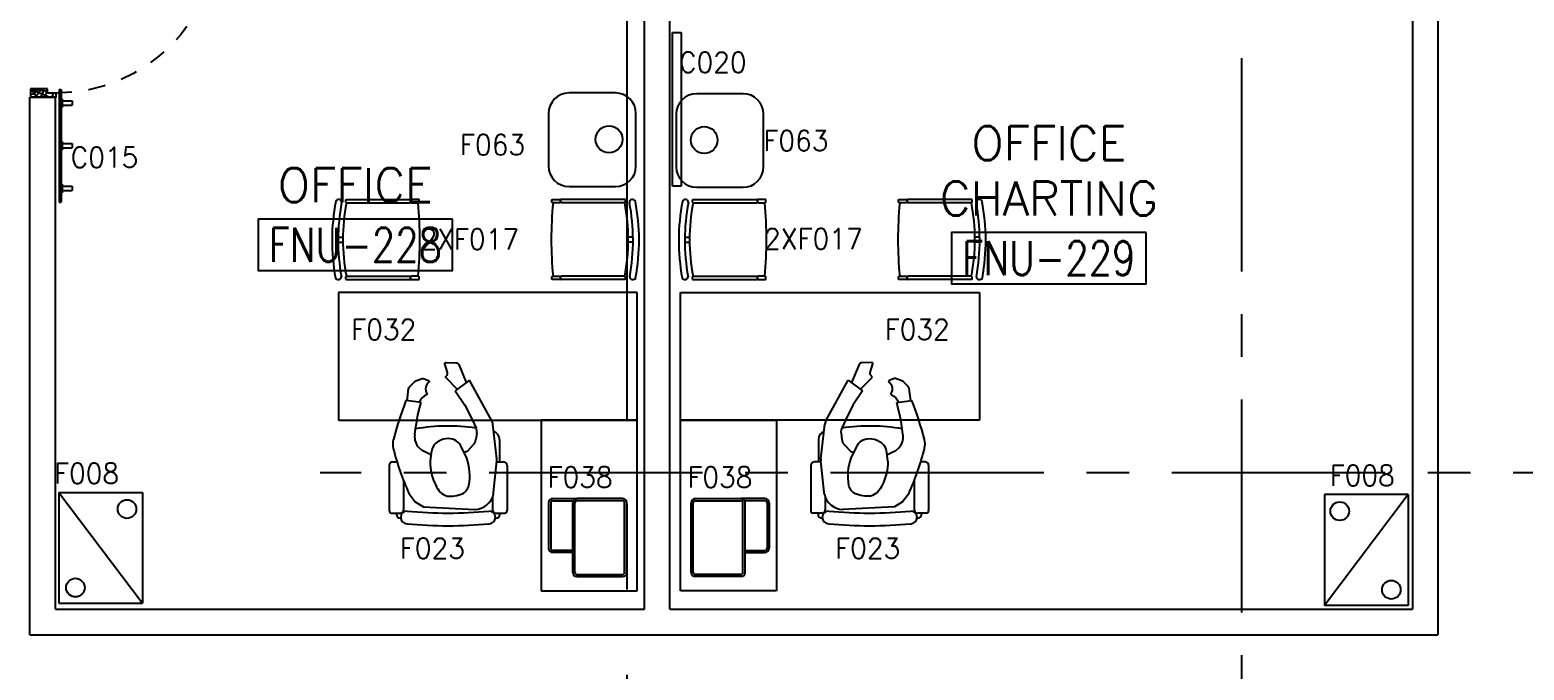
# Model space of a CAD drawing. Extents: x 88852.7 to 88945.7, y 39921.6 to 40001.1.
# Drawn here: x 88875.27 to 88884.02, y 39968.14 to 39971.89 of the extents above; entities that cross this region are included whole.
import ezdxf
from ezdxf.enums import TextEntityAlignment as Align

# ---------------------------------------------------------------- set-up
doc = ezdxf.new("R2010")
doc.units = 0
doc.header["$MEASUREMENT"] = 0
for name, pattern in [('CENTER', [2, 1.25, -0.25, 0.25, -0.25]), ('CENTERX2', [4, 2.5, -0.5, 0.5, -0.5]), ('HIDDEN', [0.375, 0.25, -0.125])]:
    doc.linetypes.add(name, pattern=pattern)
for name, color, linetype in [('A-TEXT', 7, 'CONTINUOUS'), ('AXES', 11, 'CENTERX2'), ('AXES1', 11, 'CENTER'), ('DOOR', 7, 'CONTINUOUS'), ('NON-MEDICAL', 4, 'CONTINUOUS'), ('RM-BOX', 4, 'CONTINUOUS'), ('RM-NAME', 2, 'CONTINUOUS'), ('RM-NO', 2, 'CONTINUOUS'), ('WALL', 4, 'CONTINUOUS')]:
    doc.layers.add(name, color=color, linetype=linetype)
doc.styles.add('ROMANS', font='ROMANS.shx', dxfattribs={"width": 0.6})

# ---------------------------------------------------------------- blocks, each defined once
blk = doc.blocks.new('D1000')
at = {"layer": 'DOOR', "color": 7, "linetype": 'ByBlock'}
for p, q in [((0, 0), (-150, 0)), ((-150, 0), (-150, -25)), ((-150, 0), (0, 0)), ((0, -50), (-113.7, 0)), ((0, -50), (-40.1, 0)), ((0, -50), (0, 0)), ((-1050, -25.2), (-1100, -25.2)), ((-1100, -75.2), (-1100, -25.2)), ((-1100, -25.2), (-1100, -75.2)), ((-1050, -75.2), (-1100, -75.2)), ((-1050, -42.2), (-1070, -42.2)), ((-1070, -42.2), (-1070, -58.2)), ((-1050, -58.2), (-1070, -58.2)), ((-1050, -25.2), (-1050, -42.2)), ((-1050, -58.2), (-1050, -75.2)), ((-927.6, -18), (-1017.6, -18)), ((-1017.6, -25.2), (-1017.6, -18)), ((-1017.6, -75.2), (-1017.6, -82.4)), ((-927.6, -82.4), (-1017.6, -82.4)), ((-1005, -9), (-940.2, -9)), ((-1005, -18), (-1005, -9)), ((-1005, -18), (-940.2, -18)), ((-1005, -82.4), (-940.2, -82.4)), ((-1005, -82.4), (-1005, -91.4)), ((-940.2, -18), (-940.2, -9)), ((-940.2, -82.4), (-940.2, -91.4)), ((-927.6, -25.2), (-927.6, -18)), ((-927.6, -75.2), (-927.6, -82.4)), ((-200, -42), (-200, -25)), ((-200, -25), (-150, -25)), ((-180, -42), (-200, -42)), ((-200, -75), (-200, -58)), ((-200, -58), (-180, -58)), ((-150, -75), (-200, -75)), ((-180, -58), (-180, -42)), ((-150, -75), (-150, -25)), ((-150, -25), (-100, -25)), ((-100, -25), (-100, -50)), ((0, -50), (-100, -36.6)), ((-100, -50), (0, -50)), ((-1005, -91.4), (-940.2, -91.4)), ((0, -950), (-113.7, -1000)), ((-100, -975), (-100, -950)), ((0, -950), (-100, -963.4)), ((-100, -950), (0, -950)), ((0, -950), (-40.1, -1000)), ((0, -950), (0, -1000)), ((-150, -975), (-100, -975)), ((-150, -1000), (-150, -975)), ((-150, -1000), (0, -1000)), ((0, -1000), (-150, -1000))]:
    blk.add_line(p, q, dxfattribs=at)
at = {"layer": 'DOOR', "linetype": 'ByBlock'}
for p, q in [((-200, -25), (-1050, -25.2)), ((-200, -42), (-1050, -42.2)), ((-200, -58), (-1050, -58.2)), ((-1050, -75.2), (-200, -75))]:
    blk.add_line(p, q, dxfattribs=at)
at = {"layer": 'DOOR', "color": 7, "linetype": 'ByBlock'}
for centre in [(-972.6, 23.4), (-972.6, -123.7)]:
    blk.add_circle(centre, 32.4, dxfattribs=at)
for centre, radius, start, end in [((0, -50), 134.4, 158.15985, 169.28002), ((0, -50), 74.4, 137.77643, 180), ((0, -50), 54.4, 113.20738, 180), ((0, -50), 154.4, 161.10529, 166.28577), ((0, -50), 114.4, 154.08384, 167.37743), ((0, -50), 94.4, 148.01819, 180), ((0, -50), 34.4, 90, 180), ((0, -50), 14.4, 90, 180), ((0, -950), 94.4, 180, 211.98181), ((0, -950), 74.4, 180, 222.22357), ((0, -950), 54.4, 180, 246.79262), ((0, -950), 34.4, 180, 270), ((0, -950), 14.4, 180, 270), ((0, -950), 154.4, 193.71423, 198.89471), ((0, -950), 134.4, 190.71998, 201.84015)]:
    blk.add_arc(centre, radius, start, end, dxfattribs=at)
at = {"layer": 'DOOR', "linetype": 'HIDDEN', "ltscale": 0.5}
blk.add_arc((-149.4, -24.5), 950.5, 180.04344, 269.96673, dxfattribs=at)
blk = doc.blocks.new('RM1')
at = {"layer": 'RM-BOX'}
blk.add_lwpolyline([(569.9, -200), (-569.9, -200), (-569.9, -500), (569.9, -500)], close=True, dxfattribs=at)
at = {"layer": 'RM-NAME', "style": 'ROMANS'}
for tag, p in [('ROOMNAME1', (0, 323.8)), ('ROOMNAME2', (0, 0))]:
    blk.add_attdef(tag, text='', height=200, dxfattribs=at).set_placement(p, align=Align.MIDDLE)
at = {"layer": 'RM-NO', "style": 'ROMANS', "width": 0.8}
blk.add_attdef('ROOMNO', text='', height=200, dxfattribs=at).set_placement((0, -350), align=Align.MIDDLE)

msp = doc.modelspace()

# ---------------------------------------------------------------- linework, layer by layer
at = {"layer": 'AXES'}
msp.add_line((88878.7703, 39921.6153), (88878.7703, 40000.4279), dxfattribs=at)
at = {"layer": 'AXES1'}
for p, q in [((88882.3703, 39928.4796), (88882.3703, 39987.2996)), ((88882.3703, 39928.4796), (88882.3703, 39987.2996)), ((88935.2103, 39969.2996), (88876.9703, 39969.2996))]:
    msp.add_line(p, q, dxfattribs=at)
at = {"layer": 'NON-MEDICAL'}
for p, q in [((88879.0354, 39971.8789), (88879.0854, 39971.8789)), ((88879.0354, 39970.9789), (88879.0354, 39971.8789)), ((88879.0854, 39971.8789), (88879.0854, 39970.9789)), ((88875.441, 39971.5454), (88875.441, 39970.885)), ((88875.441, 39971.5454), (88875.4537, 39971.5454)), ((88875.4537, 39971.5454), (88875.4537, 39970.885)), ((88878.7009, 39971.5248), (88878.4293, 39971.5248)), ((88879.4486, 39971.5206), (88879.177, 39971.5206)), ((88875.4537, 39971.4902), (88875.4587, 39971.4902)), ((88875.4537, 39971.4402), (88875.4587, 39971.4402)), ((88875.4587, 39971.4902), (88875.4587, 39971.4402)), ((88875.4587, 39971.4779), (88875.5172, 39971.4779)), ((88875.4587, 39971.4525), (88875.5172, 39971.4525)), ((88875.5172, 39971.4779), (88875.5172, 39971.4525)), ((88878.309, 39971.4045), (88878.309, 39971.0965)), ((88878.8212, 39971.0965), (88878.8212, 39971.4045)), ((88879.0567, 39971.4003), (88879.0567, 39971.0924)), ((88879.5689, 39971.0924), (88879.5689, 39971.4003)), ((88875.4537, 39971.2402), (88875.4587, 39971.2402)), ((88875.4537, 39971.1902), (88875.4587, 39971.1902)), ((88875.4587, 39971.2402), (88875.4587, 39971.1902)), ((88875.4587, 39971.2279), (88875.5172, 39971.2279)), ((88875.4587, 39971.2025), (88875.5172, 39971.2025)), ((88875.5172, 39971.2279), (88875.5172, 39971.2025)), ((88875.4537, 39970.9902), (88875.4587, 39970.9902)), ((88875.4537, 39970.9402), (88875.4587, 39970.9402)), ((88875.4587, 39970.9902), (88875.4587, 39970.9402)), ((88875.4587, 39970.9779), (88875.5172, 39970.9779)), ((88875.4587, 39970.9525), (88875.5172, 39970.9525)), ((88875.5172, 39970.9779), (88875.5172, 39970.9525)), ((88878.4293, 39970.9762), (88878.7009, 39970.9762)), ((88879.0854, 39970.9789), (88879.0354, 39970.9789)), ((88879.177, 39970.9721), (88879.4486, 39970.9721)), ((88875.441, 39970.885), (88875.4537, 39970.885)), ((88877.1211, 39970.8978), (88877.1244, 39970.901)), ((88877.1211, 39970.8843), (88877.1211, 39970.8978)), ((88877.1211, 39970.8843), (88877.1244, 39970.881)), ((88877.1244, 39970.901), (88877.4979, 39970.901)), ((88877.1244, 39970.881), (88877.4979, 39970.881)), ((88877.4979, 39970.901), (88877.5011, 39970.8978)), ((88877.5011, 39970.8843), (88877.4979, 39970.881)), ((88877.5011, 39970.8843), (88877.5011, 39970.8978)), ((88878.3822, 39970.901), (88878.379, 39970.8978)), ((88878.379, 39970.8843), (88878.379, 39970.8978)), ((88878.379, 39970.8843), (88878.3822, 39970.881)), ((88878.7557, 39970.901), (88878.3822, 39970.901)), ((88878.7557, 39970.881), (88878.3822, 39970.881)), ((88878.759, 39970.8978), (88878.7557, 39970.901)), ((88878.759, 39970.8843), (88878.7557, 39970.881)), ((88878.759, 39970.8843), (88878.759, 39970.8978)), ((88879.1524, 39970.8978), (88879.1556, 39970.901)), ((88879.1524, 39970.8843), (88879.1524, 39970.8978)), ((88879.1524, 39970.8843), (88879.1556, 39970.881)), ((88879.1556, 39970.901), (88879.5291, 39970.901)), ((88879.1556, 39970.881), (88879.5291, 39970.881)), ((88879.5291, 39970.901), (88879.5324, 39970.8978)), ((88879.5324, 39970.8843), (88879.5291, 39970.881)), ((88879.5324, 39970.8843), (88879.5324, 39970.8978)), ((88880.4135, 39970.901), (88880.4102, 39970.8978)), ((88880.4102, 39970.8843), (88880.4102, 39970.8978)), ((88880.4102, 39970.8843), (88880.4135, 39970.881)), ((88880.787, 39970.901), (88880.4135, 39970.901)), ((88880.787, 39970.881), (88880.4135, 39970.881)), ((88880.7902, 39970.8978), (88880.787, 39970.901)), ((88880.7902, 39970.8843), (88880.787, 39970.881)), ((88880.7902, 39970.8843), (88880.7902, 39970.8978)), ((88877.0759, 39970.6808), (88877.104, 39970.6808)), ((88877.0759, 39970.6503), (88877.104, 39970.6503)), ((88878.8042, 39970.6808), (88878.7761, 39970.6808)), ((88878.8042, 39970.6503), (88878.7761, 39970.6503)), ((88879.1072, 39970.6808), (88879.1352, 39970.6808)), ((88879.1072, 39970.6503), (88879.1352, 39970.6503)), ((88880.8354, 39970.6503), (88880.8073, 39970.6503)), ((88880.8354, 39970.6808), (88880.8074, 39970.6808)), ((88877.1211, 39970.4478), (88877.1244, 39970.451)), ((88877.1211, 39970.4343), (88877.1211, 39970.4478)), ((88877.1211, 39970.4343), (88877.1244, 39970.431)), ((88877.1244, 39970.451), (88877.4979, 39970.451)), ((88877.1244, 39970.431), (88877.4979, 39970.431)), ((88877.4979, 39970.451), (88877.5011, 39970.4478)), ((88877.5011, 39970.4343), (88877.4979, 39970.431)), ((88877.5011, 39970.4343), (88877.5011, 39970.4478)), ((88878.3822, 39970.451), (88878.379, 39970.4478)), ((88878.379, 39970.4343), (88878.379, 39970.4478)), ((88878.379, 39970.4343), (88878.3822, 39970.431)), ((88878.7557, 39970.451), (88878.3822, 39970.451)), ((88878.7557, 39970.431), (88878.3822, 39970.431)), ((88878.759, 39970.4478), (88878.7557, 39970.451)), ((88878.759, 39970.4343), (88878.7557, 39970.431)), ((88878.759, 39970.4343), (88878.759, 39970.4478)), ((88879.1524, 39970.4478), (88879.1556, 39970.451)), ((88879.1524, 39970.4343), (88879.1524, 39970.4478)), ((88879.1524, 39970.4343), (88879.1556, 39970.431)), ((88879.1556, 39970.451), (88879.5291, 39970.451)), ((88879.1556, 39970.431), (88879.5291, 39970.431)), ((88879.5291, 39970.451), (88879.5324, 39970.4478)), ((88879.5324, 39970.4343), (88879.5291, 39970.431)), ((88879.5324, 39970.4343), (88879.5324, 39970.4478)), ((88880.4135, 39970.451), (88880.4102, 39970.4478)), ((88880.4102, 39970.4343), (88880.4102, 39970.4478)), ((88880.4102, 39970.4343), (88880.4135, 39970.431)), ((88880.787, 39970.451), (88880.4135, 39970.451)), ((88880.787, 39970.431), (88880.4135, 39970.431)), ((88880.7902, 39970.4478), (88880.787, 39970.451)), ((88880.7902, 39970.4343), (88880.787, 39970.431)), ((88880.7902, 39970.4343), (88880.7902, 39970.4478)), ((88877.0783, 39970.3566), (88877.0783, 39969.6066)), ((88878.8283, 39970.3566), (88877.0783, 39970.3566)), ((88878.8283, 39969.6066), (88878.8283, 39970.3566)), ((88878.8283, 39969.6066), (88878.8283, 39970.3566)), ((88879.0831, 39969.6066), (88879.0831, 39970.3566)), ((88879.0831, 39969.6066), (88879.0831, 39970.3566)), ((88879.0831, 39970.3566), (88880.8331, 39970.3566)), ((88880.8331, 39970.3566), (88880.8331, 39969.6066)), ((88877.8462, 39969.8416), (88877.7619, 39969.7802)), ((88877.7619, 39969.7802), (88877.8187, 39969.6952)), ((88877.977, 39969.604), (88877.8462, 39969.8416)), ((88879.9343, 39969.604), (88880.0652, 39969.8416)), ((88880.0652, 39969.8416), (88880.1495, 39969.7802)), ((88880.1495, 39969.7802), (88880.0927, 39969.6952)), ((88877.5625, 39969.7105), (88877.4731, 39969.7224)), ((88877.5442, 39969.6397), (88877.5557, 39969.6842)), ((88877.5557, 39969.6842), (88877.5625, 39969.7105)), ((88877.8187, 39969.6952), (88877.8609, 39969.6124)), ((88880.0927, 39969.6952), (88880.0504, 39969.6124)), ((88880.3488, 39969.7105), (88880.4383, 39969.7224)), ((88880.3557, 39969.6842), (88880.3488, 39969.7105)), ((88880.3672, 39969.6397), (88880.3557, 39969.6842)), ((88877.0783, 39969.6066), (88878.8283, 39969.6066)), ((88877.5297, 39969.5569), (88877.5366, 39969.6006)), ((88877.5366, 39969.6006), (88877.5442, 39969.6397)), ((88877.8609, 39969.6124), (88877.8845, 39969.5604)), ((88878.8283, 39969.6066), (88878.2658, 39969.6066)), ((88878.2658, 39969.6066), (88878.2658, 39968.6066)), ((88878.8283, 39968.6066), (88878.8283, 39969.6066)), ((88879.0831, 39969.6066), (88879.6456, 39969.6066)), ((88879.0831, 39968.6066), (88879.0831, 39969.6066)), ((88880.8331, 39969.6066), (88879.0831, 39969.6066)), ((88879.6456, 39969.6066), (88879.6456, 39968.6066)), ((88880.0504, 39969.6124), (88880.0268, 39969.5604)), ((88880.3748, 39969.6006), (88880.3672, 39969.6397)), ((88880.3817, 39969.5569), (88880.3748, 39969.6006)), ((88877.5255, 39969.5207), (88877.5259, 39969.5232)), ((88877.5259, 39969.5232), (88877.5297, 39969.5569)), ((88877.8888, 39969.5313), (88877.8837, 39969.494)), ((88878.0067, 39969.3814), (88877.9833, 39969.5844)), ((88879.9047, 39969.3814), (88879.9281, 39969.5844)), ((88880.0226, 39969.5313), (88880.0276, 39969.494)), ((88880.3855, 39969.5232), (88880.3817, 39969.5569)), ((88880.3859, 39969.5207), (88880.3855, 39969.5232)), ((88877.5677, 39969.4299), (88877.5508, 39969.446)), ((88877.5884, 39969.4192), (88877.5677, 39969.4299)), ((88877.6203, 39969.4049), (88877.5884, 39969.4192)), ((88877.8321, 39969.4238), (88877.8144, 39969.418)), ((88877.8702, 39969.4652), (88877.8321, 39969.4238)), ((88878.0214, 39969.4934), (88878.0214, 39969.363)), ((88879.89, 39969.4934), (88879.89, 39969.363)), ((88880.0412, 39969.4652), (88880.0793, 39969.4238)), ((88880.0793, 39969.4238), (88880.097, 39969.418)), ((88880.291, 39969.4049), (88880.3229, 39969.4192)), ((88880.3229, 39969.4192), (88880.3437, 39969.4299)), ((88880.3437, 39969.4299), (88880.3605, 39969.446)), ((88877.3752, 39969.3417), (88877.3752, 39969.0777)), ((88877.3965, 39969.363), (88877.4215, 39969.363)), ((88877.9875, 39969.1831), (88878.0067, 39969.3699)), ((88878.006, 39969.363), (88878.0446, 39969.363)), ((88878.0659, 39969.3417), (88878.0659, 39969.0777)), ((88879.8455, 39969.3417), (88879.8455, 39969.0777)), ((88879.9053, 39969.363), (88879.8667, 39969.363)), ((88879.9238, 39969.1831), (88879.9046, 39969.3699)), ((88880.5149, 39969.363), (88880.4899, 39969.363)), ((88880.5361, 39969.3417), (88880.5361, 39969.0777)), ((88877.4602, 39969.2519), (88877.4602, 39969.0843)), ((88880.4511, 39969.2519), (88880.4511, 39969.0843)), ((88875.4392, 39969.1846), (88875.9292, 39969.1846)), ((88875.4392, 39969.1846), (88875.4392, 39968.5346)), ((88875.4392, 39969.1846), (88875.9292, 39968.5346)), ((88875.9292, 39969.1846), (88875.9292, 39968.5346)), ((88877.4922, 39969.1759), (88877.5282, 39969.1299)), ((88877.9809, 39969.1559), (88877.9809, 39969.0843)), ((88877.986, 39969.1712), (88877.9875, 39969.1831)), ((88879.9253, 39969.1712), (88879.9238, 39969.1831)), ((88879.9305, 39969.1559), (88879.9305, 39969.0843)), ((88880.4192, 39969.1759), (88880.3831, 39969.1299)), ((88882.8547, 39969.1719), (88882.8547, 39968.5219)), ((88883.3447, 39969.1719), (88882.8547, 39969.1719)), ((88883.3447, 39969.1719), (88882.8547, 39968.5219)), ((88883.3447, 39969.1719), (88883.3447, 39968.5219)), ((88877.5282, 39969.1299), (88877.5758, 39969.1)), ((88877.5758, 39969.1), (88877.8778, 39969.0836)), ((88878.3095, 39969.1232), (88878.3095, 39968.8569)), ((88878.3095, 39969.1232), (88878.3095, 39968.8569)), ((88878.322, 39969.1232), (88878.322, 39968.8569)), ((88878.322, 39969.1232), (88878.322, 39968.8569)), ((88878.3345, 39969.1482), (88878.4757, 39969.1482)), ((88878.3345, 39969.1482), (88878.4757, 39969.1482)), ((88878.3345, 39969.1357), (88878.4541, 39969.1357)), ((88878.3345, 39969.1357), (88878.4541, 39969.1357)), ((88878.4507, 39968.7157), (88878.4507, 39969.1232)), ((88878.4507, 39968.7157), (88878.4507, 39969.1232)), ((88878.4632, 39968.7157), (88878.4632, 39969.1232)), ((88878.4632, 39968.7157), (88878.4632, 39969.1232)), ((88878.742, 39969.1482), (88878.4757, 39969.1482)), ((88878.742, 39969.1482), (88878.4757, 39969.1482)), ((88878.742, 39969.1357), (88878.4757, 39969.1357)), ((88878.742, 39969.1357), (88878.4757, 39969.1357)), ((88878.7545, 39968.7157), (88878.7545, 39969.1232)), ((88878.7545, 39968.7157), (88878.7545, 39969.1232)), ((88878.767, 39968.7157), (88878.767, 39969.1232)), ((88878.767, 39968.7157), (88878.767, 39969.1232)), ((88879.1444, 39968.7157), (88879.1444, 39969.1232)), ((88879.1444, 39968.7157), (88879.1444, 39969.1232)), ((88879.1569, 39968.7157), (88879.1569, 39969.1232)), ((88879.1569, 39968.7157), (88879.1569, 39969.1232)), ((88879.1694, 39969.1482), (88879.4356, 39969.1482)), ((88879.1694, 39969.1482), (88879.4356, 39969.1482)), ((88879.1694, 39969.1357), (88879.4356, 39969.1357)), ((88879.1694, 39969.1357), (88879.4356, 39969.1357)), ((88879.5769, 39969.1482), (88879.4356, 39969.1482)), ((88879.5769, 39969.1482), (88879.4356, 39969.1482)), ((88879.4481, 39968.7157), (88879.4481, 39969.1232)), ((88879.4481, 39968.7157), (88879.4481, 39969.1232)), ((88879.5769, 39969.1357), (88879.4573, 39969.1357)), ((88879.5769, 39969.1357), (88879.4573, 39969.1357)), ((88879.4606, 39968.7157), (88879.4606, 39969.1232)), ((88879.4606, 39968.7157), (88879.4606, 39969.1232)), ((88879.5894, 39969.1232), (88879.5894, 39968.8569)), ((88879.5894, 39969.1232), (88879.5894, 39968.8569)), ((88879.6019, 39969.1232), (88879.6019, 39968.8569)), ((88879.6019, 39969.1232), (88879.6019, 39968.8569)), ((88880.3355, 39969.1), (88880.0336, 39969.0836)), ((88880.3831, 39969.1299), (88880.3355, 39969.1)), ((88877.3897, 39969.0632), (88877.4391, 39969.0632)), ((88877.4177, 39969.0632), (88877.4177, 39969.0554)), ((88877.4395, 39969.0336), (88877.4432, 39969.0336)), ((88877.9979, 39969.0336), (88878.0016, 39969.0336)), ((88878.002, 39969.0632), (88878.0514, 39969.0632)), ((88878.0234, 39969.0632), (88878.0234, 39969.0554)), ((88879.9094, 39969.0632), (88879.86, 39969.0632)), ((88879.888, 39969.0632), (88879.888, 39969.0554)), ((88879.9134, 39969.0336), (88879.9098, 39969.0336)), ((88880.4718, 39969.0336), (88880.4682, 39969.0336)), ((88880.5216, 39969.0632), (88880.4722, 39969.0632)), ((88880.4936, 39969.0632), (88880.4936, 39969.0554)), ((88878.4507, 39968.8444), (88878.3345, 39968.8444)), ((88878.4507, 39968.8444), (88878.3345, 39968.8444)), ((88878.4507, 39968.8319), (88878.3345, 39968.8319)), ((88878.4507, 39968.8319), (88878.3345, 39968.8319)), ((88879.4606, 39968.8444), (88879.5769, 39968.8444)), ((88879.4606, 39968.8444), (88879.5769, 39968.8444)), ((88879.4606, 39968.8319), (88879.5769, 39968.8319)), ((88879.4606, 39968.8319), (88879.5769, 39968.8319)), ((88878.4757, 39968.7032), (88878.742, 39968.7032)), ((88878.4757, 39968.7032), (88878.742, 39968.7032)), ((88878.4757, 39968.6907), (88878.742, 39968.6907)), ((88878.4757, 39968.6907), (88878.742, 39968.6907)), ((88879.4356, 39968.7032), (88879.1694, 39968.7032)), ((88879.4356, 39968.7032), (88879.1694, 39968.7032)), ((88879.4356, 39968.6907), (88879.1694, 39968.6907)), ((88879.4356, 39968.6907), (88879.1694, 39968.6907)), ((88878.2658, 39968.6066), (88878.8283, 39968.6066)), ((88879.6456, 39968.6066), (88879.0831, 39968.6066)), ((88875.4392, 39968.5346), (88875.9292, 39968.5346)), ((88883.3447, 39968.5219), (88882.8547, 39968.5219))]:
    msp.add_line(p, q, dxfattribs=at)
for points in [[(88877.5044, 39970.881), (88877.5479, 39970.881), (88877.5511, 39970.8843), (88877.5511, 39970.8978), (88877.5479, 39970.901), (88877.5044, 39970.901), (88877.5011, 39970.8978), (88877.5011, 39970.8843)], [(88878.3757, 39970.881), (88878.3322, 39970.881), (88878.329, 39970.8843), (88878.329, 39970.8978), (88878.3322, 39970.901), (88878.3757, 39970.901), (88878.379, 39970.8978), (88878.379, 39970.8843)], [(88879.5356, 39970.881), (88879.5791, 39970.881), (88879.5824, 39970.8843), (88879.5824, 39970.8978), (88879.5791, 39970.901), (88879.5356, 39970.901), (88879.5324, 39970.8978), (88879.5324, 39970.8843)], [(88880.407, 39970.881), (88880.3635, 39970.881), (88880.3602, 39970.8843), (88880.3602, 39970.8978), (88880.3635, 39970.901), (88880.407, 39970.901), (88880.4102, 39970.8978), (88880.4102, 39970.8843)], [(88877.5044, 39970.431), (88877.5479, 39970.431), (88877.5511, 39970.4343), (88877.5511, 39970.4478), (88877.5479, 39970.451), (88877.5044, 39970.451), (88877.5011, 39970.4478), (88877.5011, 39970.4343)], [(88878.3757, 39970.431), (88878.3322, 39970.431), (88878.329, 39970.4343), (88878.329, 39970.4478), (88878.3322, 39970.451), (88878.3757, 39970.451), (88878.379, 39970.4478), (88878.379, 39970.4343)], [(88879.5356, 39970.431), (88879.5791, 39970.431), (88879.5824, 39970.4343), (88879.5824, 39970.4478), (88879.5791, 39970.451), (88879.5356, 39970.451), (88879.5324, 39970.4478), (88879.5324, 39970.4343)], [(88880.407, 39970.431), (88880.3635, 39970.431), (88880.3602, 39970.4343), (88880.3602, 39970.4478), (88880.3635, 39970.451), (88880.407, 39970.451), (88880.4102, 39970.4478), (88880.4102, 39970.4343)]]:
    msp.add_lwpolyline(points, close=True, dxfattribs=at)
for points in [[(88877.7741, 39969.7896), (88877.7087, 39969.8562, -0.445833), (88877.7093, 39969.8653), (88877.7111, 39969.8667, 0.30427), (88877.7173, 39969.8862), (88877.7023, 39969.9386, -0.509983), (88877.7083, 39969.9464), (88877.7666, 39969.9443, -0.292523), (88877.7829, 39969.9331), (88877.827, 39969.828)], [(88880.1372, 39969.7896), (88880.2027, 39969.8562, 0.445833), (88880.2021, 39969.8653), (88880.2003, 39969.8667, -0.30427), (88880.194, 39969.8862), (88880.2091, 39969.9386, 0.509983), (88880.203, 39969.9464), (88880.1447, 39969.9443, 0.292523), (88880.1284, 39969.9331), (88880.0844, 39969.828)], [(88877.4803, 39969.7216), (88877.489, 39969.7928, -0.166504), (88877.4935, 39969.8021), (88877.5253, 39969.8343, -0.116666), (88877.5315, 39969.8382), (88877.5694, 39969.851, -0.181583), (88877.5806, 39969.8506), (88877.6064, 39969.8399, -0.566275), (88877.6077, 39969.8309, 0.372711), (88877.5962, 39969.7635, -0.458371), (88877.5937, 39969.7558, 0.210622), (88877.552, 39969.7119)], [(88880.431, 39969.7216), (88880.4224, 39969.7928, 0.166504), (88880.4179, 39969.8021), (88880.386, 39969.8343, 0.116666), (88880.3798, 39969.8382), (88880.3419, 39969.851, 0.181583), (88880.3307, 39969.8506), (88880.305, 39969.8399, 0.566275), (88880.3036, 39969.8309, -0.372711), (88880.3152, 39969.7635, 0.458371), (88880.3177, 39969.7558, -0.210622), (88880.3594, 39969.7119)], [(88877.6151, 39969.367, 0.128062), (88877.6482, 39969.2259, 0.215717), (88877.7157, 39969.1615), (88877.7487, 39969.1623), (88877.7717, 39969.1662), (88877.8031, 39969.1762, 0.242433), (88877.8422, 39969.2253, 0.136513), (88877.8298, 39969.384), (88877.7988, 39969.4499, 0.297129), (88877.7234, 39969.4992, 0.138986), (88877.6635, 39969.4835, 0.105167), (88877.6377, 39969.4606), (88877.627, 39969.4399), (88877.6216, 39969.4153), (88877.6155, 39969.367)], [(88880.2963, 39969.367, -0.128062), (88880.2632, 39969.2259, -0.215717), (88880.1957, 39969.1615), (88880.1627, 39969.1623), (88880.1397, 39969.1662), (88880.1083, 39969.1762, -0.242433), (88880.0692, 39969.2253, -0.136513), (88880.0816, 39969.384), (88880.1126, 39969.4499, -0.297129), (88880.1879, 39969.4992, -0.138986), (88880.2479, 39969.4835, -0.105167), (88880.2737, 39969.4606), (88880.2844, 39969.4399), (88880.2897, 39969.4153), (88880.2958, 39969.367)]]:
    msp.add_lwpolyline(points, format="xyb", dxfattribs=at)
for centre, radius in [((88878.6636, 39971.253), 0.0787), ((88879.2209, 39971.2489), 0.0787), ((88875.8391, 39969.0867), 0.0545), ((88882.9447, 39969.0741), 0.0545), ((88875.537, 39968.6264), 0.0545), ((88883.2469, 39968.6138), 0.0545)]:
    msp.add_circle(centre, radius, dxfattribs=at)
for centre, radius, start, end in [((88878.4293, 39971.4045), 0.1203, 90, 180), ((88878.7009, 39971.4045), 0.1203, 0, 90), ((88879.177, 39971.4003), 0.1203, 90, 180), ((88879.4486, 39971.4003), 0.1203, 0, 90), ((88878.4293, 39971.0965), 0.1203, 180, 270), ((88878.7009, 39971.0965), 0.1203, 270, 0), ((88879.177, 39971.0924), 0.1203, 180, 270), ((88879.4486, 39971.0924), 0.1203, 270, 0), ((88878.2539, 39970.6613), 1.2133, 169.15201, 190.42289), ((88877.0789, 39970.8828), 0.018, 359.44312, 157.64656), ((88878.254, 39970.6613), 1.178, 169.17075, 190.4161), ((88878.2478, 39970.666), 1.1438, 169.16569, 190.83431), ((88875.3636, 39970.666), 2.1916, 354.36999, 5.63001), ((88880.5165, 39970.666), 2.1916, 174.36999, 185.63001), ((88877.6323, 39970.666), 1.1438, 349.16569, 10.83431), ((88878.8012, 39970.8828), 0.018, 22.35344, 180.55688), ((88877.6262, 39970.6613), 1.178, 349.5839, 10.82925), ((88877.6262, 39970.6613), 1.2133, 349.57711, 10.84799), ((88880.2851, 39970.6613), 1.2133, 169.15201, 190.42289), ((88879.1101, 39970.8828), 0.018, 359.44312, 157.64656), ((88880.2852, 39970.6613), 1.178, 169.17075, 190.4161), ((88880.279, 39970.666), 1.1438, 169.16569, 190.83431), ((88877.3948, 39970.666), 2.1916, 354.36999, 5.63001), ((88882.5478, 39970.666), 2.1916, 174.36999, 185.63001), ((88879.6635, 39970.666), 1.1438, 349.16569, 10.83431), ((88880.8325, 39970.8828), 0.018, 22.35344, 180.55688), ((88879.6574, 39970.6613), 1.178, 349.5839, 10.82925), ((88879.6574, 39970.6613), 1.2133, 349.57711, 10.84799), ((88877.0772, 39970.4487), 0.018, 202.35344, 0.55688), ((88878.8029, 39970.4487), 0.018, 179.44312, 337.64656), ((88879.1085, 39970.4487), 0.018, 202.35344, 0.55688), ((88880.8341, 39970.4487), 0.018, 179.44312, 337.64656), ((88879.6593, 39968.8919), 2.3386, 159.19751, 165.057), ((88878.2521, 39968.8919), 2.3386, 14.943, 20.80249), ((88877.9305, 39969.5784), 0.0531, 6.56656, 28.84109), ((88879.9809, 39969.5784), 0.0531, 151.15891, 173.43344), ((88877.6095, 39969.5075), 0.085, 171.07134, 226.37618), ((88877.7206, 39968.4368), 1.1363, 81.72399, 99.66859), ((88877.8362, 39969.5384), 0.0531, 352.24497, 24.4377), ((88877.9691, 39969.4934), 0.0523, 0, 68.59125), ((88879.9423, 39969.4934), 0.0523, 111.40875, 180), ((88880.0752, 39969.5384), 0.0531, 155.5623, 187.75503), ((88880.1908, 39968.4368), 1.1363, 80.33141, 98.27601), ((88880.3019, 39969.5075), 0.085, 313.62382, 8.92866), ((88877.5024, 39969.4675), 0.1063, 165.057, 194.29232), ((88878.9715, 39969.8418), 1.6223, 194.29232, 204.23439), ((88877.8311, 39969.5012), 0.0531, 317.38127, 352.24497), ((88880.0803, 39969.5012), 0.0531, 187.75503, 222.61873), ((88878.9399, 39969.8418), 1.6223, 335.76561, 345.70768), ((88880.409, 39969.4675), 0.1063, 345.70768, 14.943), ((88877.3965, 39969.3417), 0.0213, 90, 180), ((88877.9539, 39969.3753), 0.0531, 354.13003, 6.56656), ((88878.0446, 39969.3417), 0.0213, 0, 90), ((88879.8667, 39969.3417), 0.0213, 90, 180), ((88879.9575, 39969.3753), 0.0531, 173.43344, 185.86997), ((88880.5149, 39969.3417), 0.0213, 0, 90), ((88877.8723, 39969.201), 0.1176, 272.67494, 345.29345), ((88880.039, 39969.201), 0.1176, 194.70655, 267.32506), ((88877.3897, 39969.0777), 0.0145, 180, 270), ((88877.4391, 39969.0843), 0.0211, 270, 0), ((88877.4803, 39969.0378), 0.0374, 90, 270), ((88877.7206, 39971.4723), 2.4092, 264.2765, 275.7235), ((88877.9608, 39969.0378), 0.0374, 270, 90), ((88878.002, 39969.0843), 0.0211, 180, 270), ((88878.0514, 39969.0777), 0.0145, 270, 0), ((88878.3345, 39969.1232), 0.025, 90, 180), ((88878.3345, 39969.1232), 0.025, 90, 180), ((88878.3345, 39969.1232), 0.0125, 90, 180), ((88878.3345, 39969.1232), 0.0125, 90, 180), ((88878.4757, 39969.1232), 0.025, 90, 180), ((88878.4757, 39969.1232), 0.025, 90, 180), ((88878.4757, 39969.1232), 0.0125, 90, 180), ((88878.4757, 39969.1232), 0.0125, 90, 180), ((88878.742, 39969.1232), 0.025, 0, 90), ((88878.742, 39969.1232), 0.025, 0, 90), ((88878.742, 39969.1232), 0.0125, 0, 90), ((88878.742, 39969.1232), 0.0125, 0, 90), ((88879.1694, 39969.1232), 0.025, 90, 180), ((88879.1694, 39969.1232), 0.025, 90, 180), ((88879.1694, 39969.1232), 0.0125, 90, 180), ((88879.1694, 39969.1232), 0.0125, 90, 180), ((88879.4356, 39969.1232), 0.025, 0, 90), ((88879.4356, 39969.1232), 0.025, 0, 90), ((88879.4356, 39969.1232), 0.0125, 0, 90), ((88879.4356, 39969.1232), 0.0125, 0, 90), ((88879.5769, 39969.1232), 0.025, 0, 90), ((88879.5769, 39969.1232), 0.025, 0, 90), ((88879.5769, 39969.1232), 0.0125, 0, 90), ((88879.5769, 39969.1232), 0.0125, 0, 90), ((88879.86, 39969.0777), 0.0145, 180, 270), ((88879.9094, 39969.0843), 0.0211, 270, 0), ((88879.9505, 39969.0378), 0.0374, 90, 270), ((88880.1908, 39971.4723), 2.4092, 264.2765, 275.7235), ((88880.4311, 39969.0378), 0.0374, 270, 90), ((88880.4722, 39969.0843), 0.0211, 180, 270), ((88880.5216, 39969.0777), 0.0145, 270, 0), ((88877.4395, 39969.0554), 0.0218, 180, 270), ((88877.7206, 39971.4721), 2.4833, 264.44787, 275.55213), ((88878.0016, 39969.0554), 0.0218, 270, 0), ((88879.9098, 39969.0554), 0.0218, 180, 270), ((88880.1908, 39971.4721), 2.4833, 264.44787, 275.55213), ((88880.4718, 39969.0554), 0.0218, 270, 0), ((88878.3345, 39968.8569), 0.025, 180, 270), ((88878.3345, 39968.8569), 0.025, 180, 270), ((88878.3345, 39968.8569), 0.0125, 180, 270), ((88878.3345, 39968.8569), 0.0125, 180, 270), ((88879.5769, 39968.8569), 0.025, 270, 0), ((88879.5769, 39968.8569), 0.025, 270, 0), ((88879.5769, 39968.8569), 0.0125, 270, 0), ((88879.5769, 39968.8569), 0.0125, 270, 0), ((88878.4757, 39968.7157), 0.025, 180, 270), ((88878.4757, 39968.7157), 0.025, 180, 270), ((88878.4757, 39968.7157), 0.0125, 180, 270), ((88878.4757, 39968.7157), 0.0125, 180, 270), ((88878.742, 39968.7157), 0.0125, 270, 0), ((88878.742, 39968.7157), 0.0125, 270, 0), ((88878.742, 39968.7157), 0.025, 270, 0), ((88878.742, 39968.7157), 0.025, 270, 0), ((88879.1694, 39968.7157), 0.025, 180, 270), ((88879.1694, 39968.7157), 0.025, 180, 270), ((88879.1694, 39968.7157), 0.0125, 180, 270), ((88879.1694, 39968.7157), 0.0125, 180, 270), ((88879.4356, 39968.7157), 0.0125, 270, 0), ((88879.4356, 39968.7157), 0.0125, 270, 0), ((88879.4356, 39968.7157), 0.025, 270, 0), ((88879.4356, 39968.7157), 0.025, 270, 0)]:
    msp.add_arc(centre, radius, start, end, dxfattribs=at)
at = {"layer": 'WALL'}
for p, q in [((88879.0203, 39968.4996), (88879.0203, 39975.1496)), ((88883.5203, 39973.1496), (88883.5203, 39968.3496)), ((88883.3703, 39972.9996), (88883.3703, 39968.4996)), ((88878.8703, 39968.4996), (88878.8703, 39972.6496)), ((88875.2703, 39968.3496), (88875.2703, 39971.4996)), ((88875.4203, 39968.4996), (88875.4203, 39971.4996)), ((88875.4203, 39968.4996), (88878.8703, 39968.4996)), ((88879.0203, 39968.4996), (88880.2345, 39968.4996)), ((88879.0203, 39968.4996), (88883.3703, 39968.4996)), ((88875.2703, 39968.3496), (88883.5203, 39968.3496)), ((88879.0203, 39968.3496), (88880.2345, 39968.3496))]:
    msp.add_line(p, q, dxfattribs=at)
at = {"layer": 'WALL', "linetype": 'ByBlock'}
msp.add_line((88875.4203, 39971.4996), (88875.2703, 39971.4996), dxfattribs=at)
msp.add_line((88875.4203, 39971.4996), (88875.2703, 39971.4996), dxfattribs=at)

# ---------------------------------------------------------------- block references
at = {"layer": 'DOOR', "color": 0, "linetype": 'Continuous', "xscale": -0.001000000003841706, "yscale": 0.000999999996565748, "zscale": 0.001}
msp.add_blockref('D1000', (88875.2742, 39972.4996), dxfattribs=at)
at = {"layer": 'RM-NO', "xscale": 0.001000000003841706, "yscale": 0.000999999996565748, "zscale": 0.001}
for p, values in [((88881.2406, 39970.9067), {'ROOMNO': 'FNU-229', 'ROOMNAME2': 'CHARTING', 'ROOMNAME1': 'OFFICE'}), ((88877.1773, 39970.985), {'ROOMNO': 'FNU-228', 'ROOMNAME2': 'OFFICE'})]:
    msp.add_blockref('RM1', p, dxfattribs=at).add_auto_attribs(values)

# ---------------------------------------------------------------- texts
at = {"layer": 'A-TEXT', "color": 7, "ltscale": 400, "style": 'ROMANS', "width": 0.95}
for s, p in [('C020', (88879.0739, 39971.6442)), ('F063', (88877.7902, 39971.1614)), ('F063', (88879.5678, 39971.1852)), ('C015', (88875.5093, 39971.0876)), ('2XF017', (88877.5596, 39970.6082)), ('2XF017', (88879.5723, 39970.6103)), ('F032', (88877.1526, 39970.079)), ('F032', (88880.2788, 39970.079)), ('F008', (88875.4121, 39969.2359)), ('F038', (88878.3033, 39969.2136)), ('F038', (88879.1226, 39969.2136)), ('F008', (88882.8863, 39969.2232)), ('F023', (88877.4377, 39968.7966)), ('F023', (88879.9883, 39968.7966))]:
    msp.add_text(s, height=0.12, dxfattribs=at).set_placement(p)

doc.saveas('drawing.dxf')
